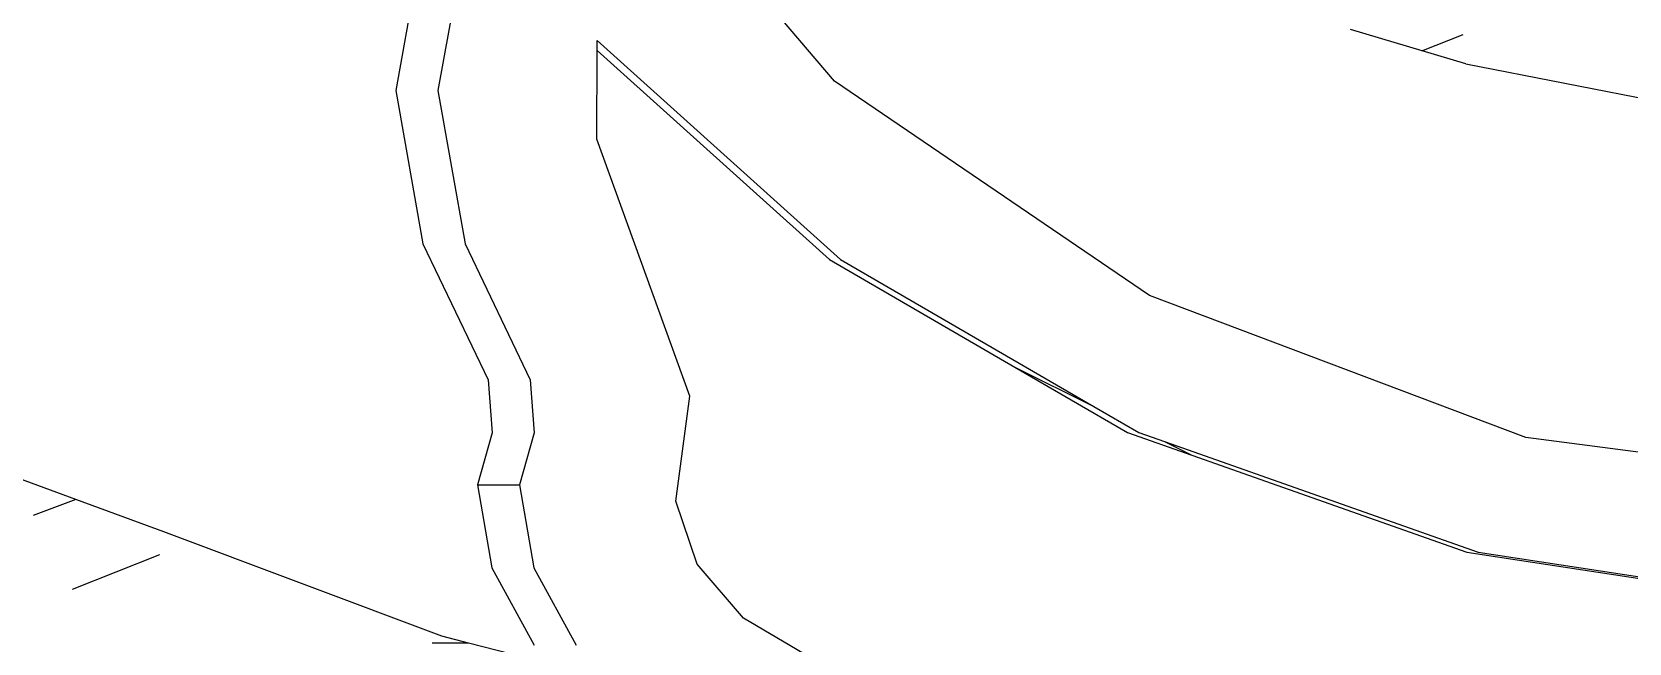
# Model space of a CAD drawing. Extents: x -24961 to 905641, y -154323 to 635957.
# Drawn here: x 396037.2 to 396141.5, y -143338.5 to -143298.6 of the extents above; entities that cross this region are included whole.
import ezdxf

# ---------------------------------------------------------------- set-up
doc = ezdxf.new("R2010")
doc.units = 0
doc.header["$LTSCALE"] = 1000
doc.header["$MEASUREMENT"] = 0

msp = doc.modelspace()

# ---------------------------------------------------------------- linework, layer by layer
for p, q in [((396089.64, -143301.82), (396075.98, -143285.78)), ((396062.79, -143292.43), (396060.98, -143302.43)), ((396065.54, -143292.43), (396063.73, -143302.43)), ((396074.14, -143299.16), (396090.03, -143313.45)), ((396074.14, -143299.82), (396074.14, -143299.16)), ((396130.86, -143300.69), (396123.34, -143298.44)), ((396128, -143299.84), (396130.69, -143298.76)), ((396128, -143299.84), (396130.69, -143298.76)), ((396074.12, -143305.61), (396074.14, -143299.82)), ((396074.14, -143299.82), (396089.3, -143313.45)), ((396130.86, -143300.69), (396168.92, -143308.12)), ((396060.98, -143302.43), (396062.76, -143312.43)), ((396063.73, -143302.43), (396065.51, -143312.43)), ((396110.2, -143315.8), (396089.64, -143301.82)), ((396080.18, -143322.39), (396074.12, -143305.61)), ((396062.76, -143312.43), (396067.01, -143321.31)), ((396065.51, -143312.43), (396069.76, -143321.31)), ((396089.3, -143313.45), (396101.42, -143320.49)), ((396090.03, -143313.45), (396106.57, -143323.05)), ((396134.78, -143325.08), (396110.2, -143315.8)), ((396101.42, -143320.49), (396106.57, -143323.05)), ((396101.42, -143320.49), (396108.78, -143324.76)), ((396067.01, -143321.31), (396067.28, -143324.78)), ((396069.76, -143321.31), (396070.03, -143324.78)), ((396079.28, -143329.25), (396080.18, -143322.39)), ((396106.57, -143323.05), (396109.52, -143324.76)), ((396067.28, -143324.78), (396066.31, -143328.18)), ((396070.03, -143324.78), (396069.06, -143328.18)), ((396108.78, -143324.76), (396112.98, -143326.24)), ((396109.52, -143324.76), (396111.2, -143325.35)), ((396111.2, -143325.35), (396112.98, -143326.24)), ((396111.2, -143325.35), (396131.68, -143332.58)), ((396161.76, -143328.62), (396134.78, -143325.08)), ((396112.98, -143326.24), (396130.94, -143332.58)), ((396040.08, -143329.14), (396035.94, -143327.62)), ((396066.31, -143328.18), (396067.26, -143333.6)), ((396066.31, -143328.18), (396069.06, -143328.18)), ((396069.06, -143328.18), (396070.01, -143333.6)), ((396040.08, -143329.14), (396037.3, -143330.17)), ((396045.83, -143331.24), (396040.08, -143329.14)), ((396080.66, -143333.35), (396079.28, -143329.25)), ((396064, -143338.06), (396045.83, -143331.24)), ((396039.87, -143335), (396045.58, -143332.73)), ((396039.87, -143335), (396045.58, -143332.73)), ((396130.94, -143332.58), (396154.84, -143336.21)), ((396131.68, -143332.58), (396155.5, -143336.2)), ((396067.26, -143333.6), (396070.02, -143338.64)), ((396070.01, -143333.6), (396072.77, -143338.64)), ((396083.7, -143336.88), (396080.66, -143333.35)), ((396088.05, -143339.45), (396083.7, -143336.88)), ((396065.74, -143338.51), (396063.36, -143338.51)), ((396065.74, -143338.51), (396064, -143338.06)), ((396071.36, -143339.96), (396065.74, -143338.51))]:
    msp.add_line(p, q)

doc.saveas('drawing.dxf')
